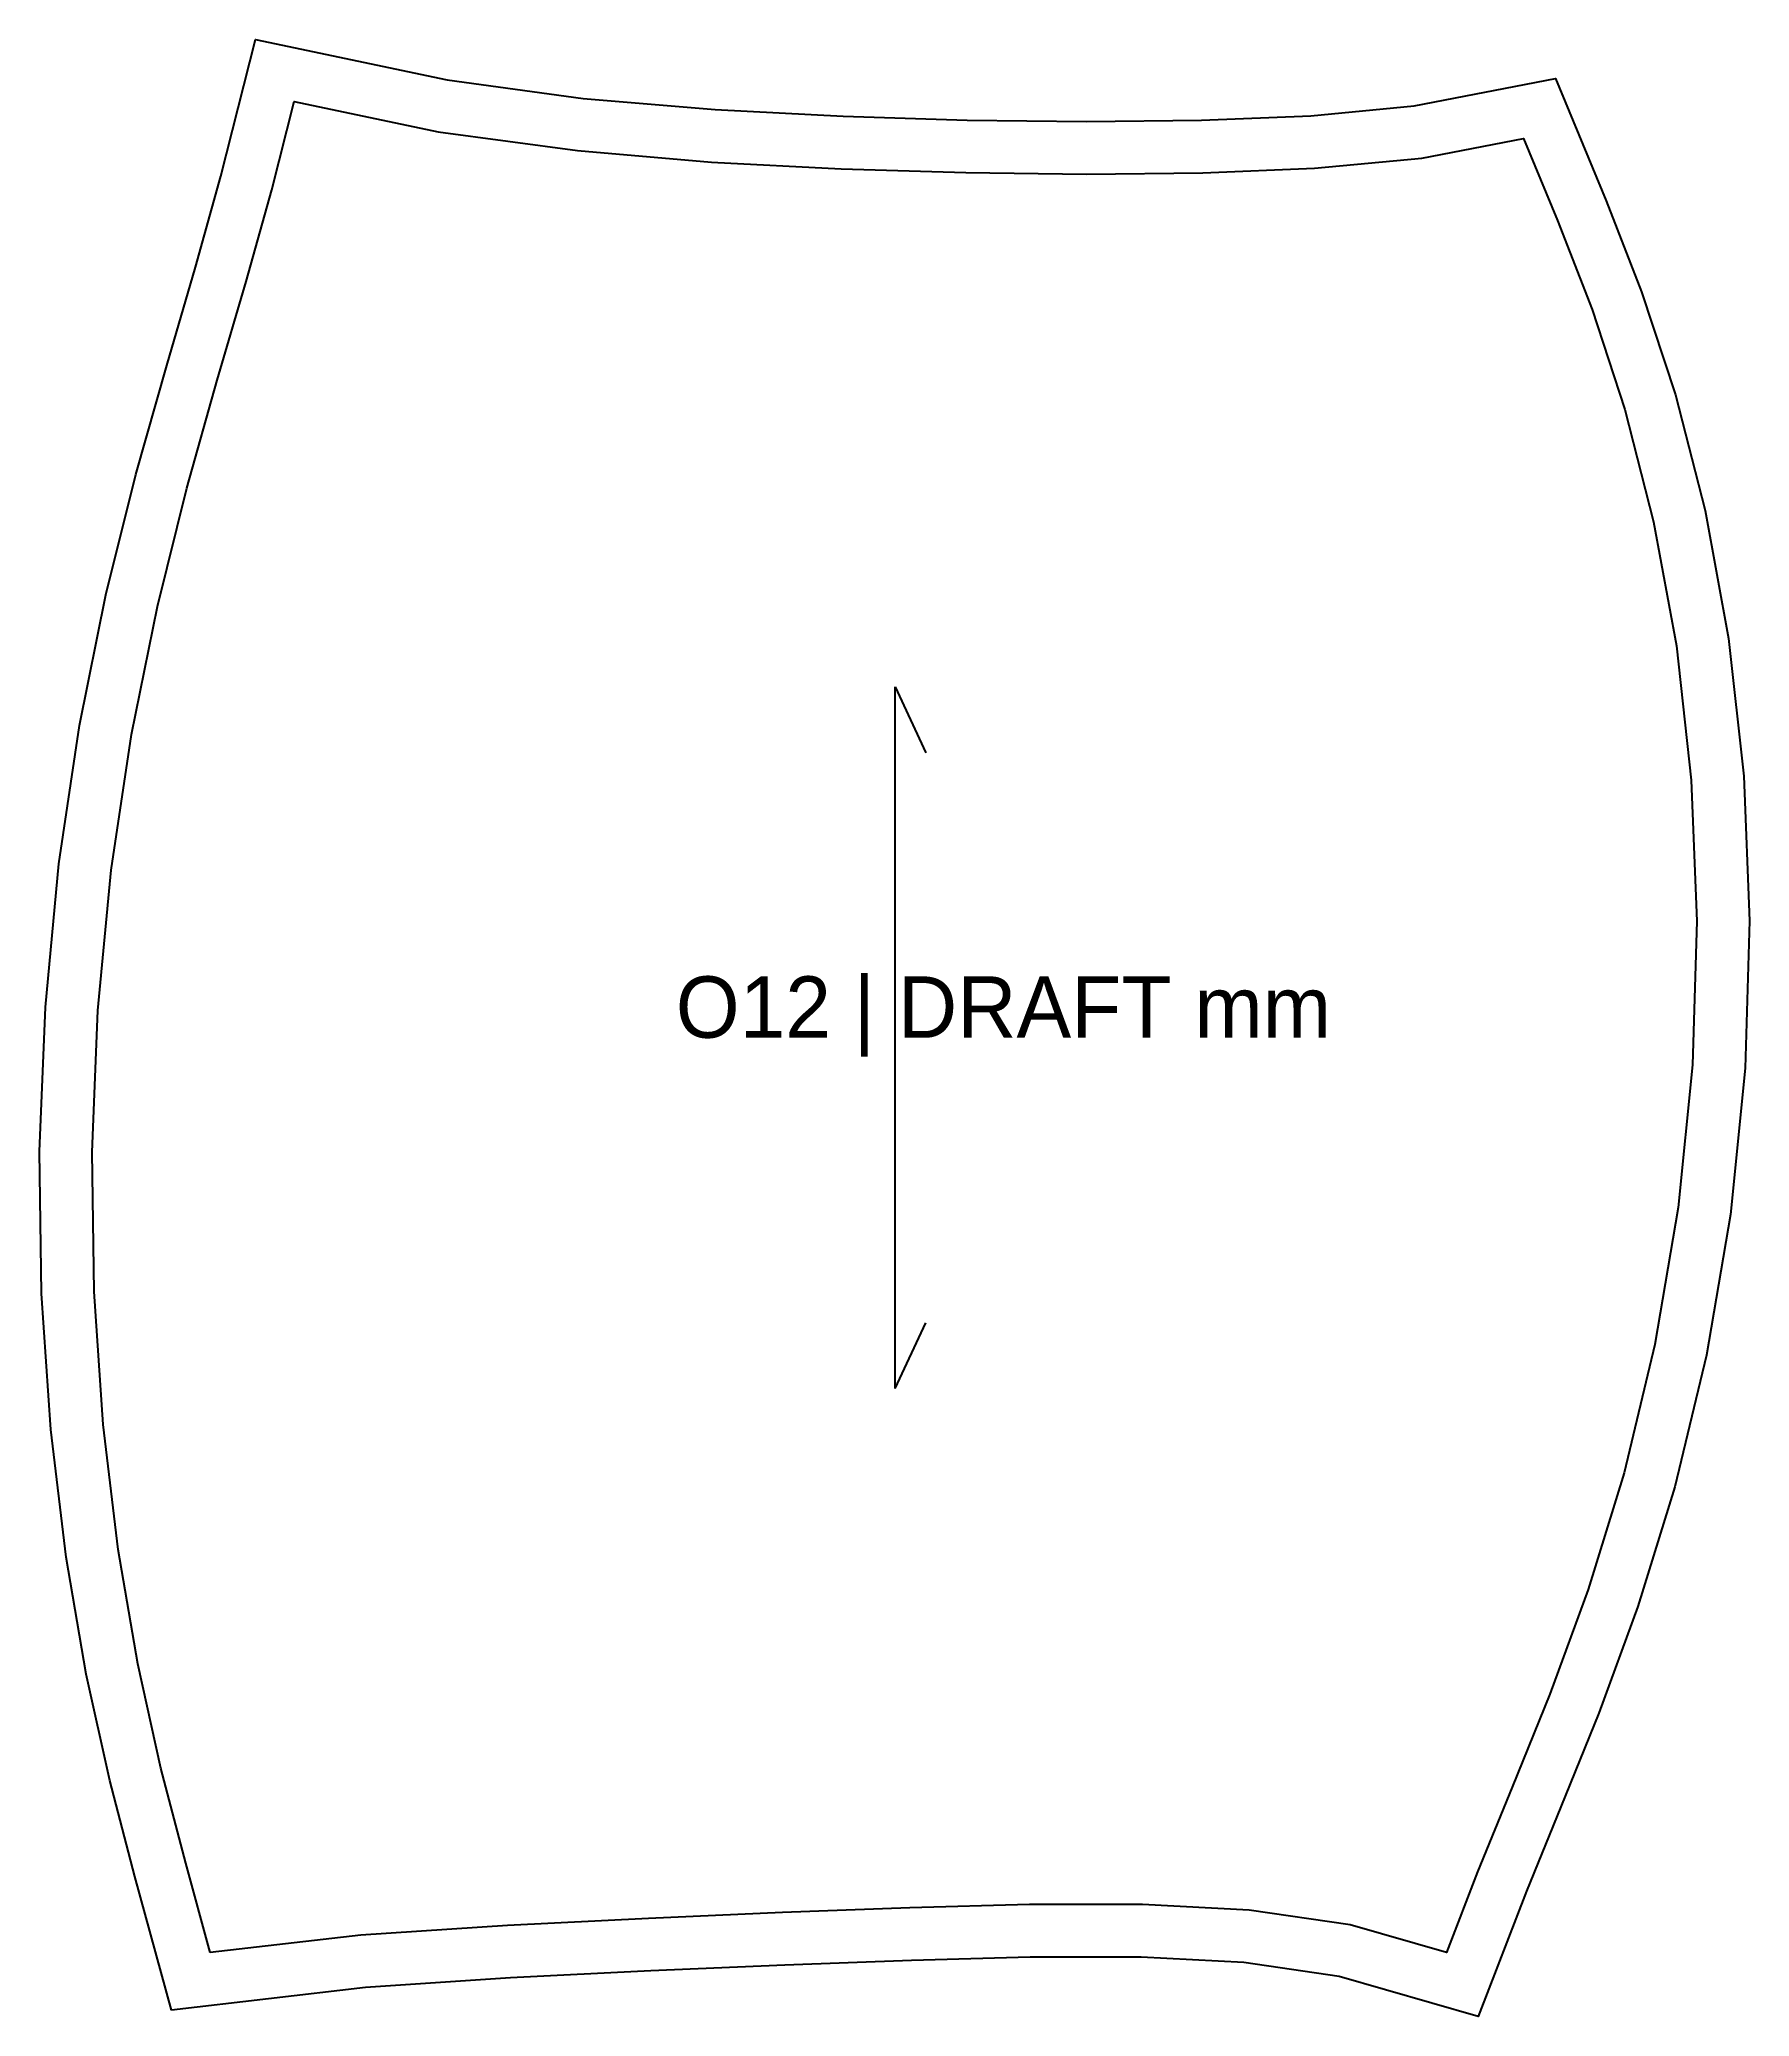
# Model space of a CAD drawing. Header units: millimetres. Extents: x -12 to 378, y -15 to 436.
import ezdxf

# ---------------------------------------------------------------- set-up
doc = ezdxf.new("R2010")
doc.units = ezdxf.units.MM
for name, color, linetype in [('CUT', 7, 'Continuous'), ('GRAIN', 1, 'Continuous'), ('LABEL', 7, 'Continuous'), ('SEW', 3, 'Continuous')]:
    doc.layers.add(name, color=color, linetype=linetype)

msp = doc.modelspace()

# ---------------------------------------------------------------- linework, layer by layer
at = {"layer": 'CUT'}
msp.add_lwpolyline([(18.06, -13.11), (9.75, 17.31), (4.03, 39.27), (-1.34, 63.49), (-5.95, 90.19), (-9.46, 119.27), (-11.56, 150.31), (-12, 182.68), (-10.67, 215.63), (-7.57, 248.3), (-2.86, 279.88), (3.15, 309.65), (9.97, 337.07), (16.99, 361.93), (23.59, 384.39), (29.36, 405.1), (37.26, 436.28), (80.99, 427.1), (111.97, 422.87), (142.07, 420.32), (171.27, 418.79), (199.53, 417.93), (226.78, 417.61), (252.95, 417.86), (277.95, 418.9), (301.5, 421.13), (333.73, 427.37), (345.3, 399.47), (353.36, 378.74), (361.05, 355.28), (367.82, 328.89), (373.16, 299.72), (376.64, 268.28), (377.95, 235.3), (376.94, 201.67), (373.61, 168.34), (368.15, 136.26), (360.93, 106.24), (352.52, 78.93), (343.61, 54.63), (334.94, 33.21), (327.08, 13.99), (316.09, -14.58), (284.39, -5.44), (262.66, -2.29), (239.2, -1.07), (213.92, -1.08), (186.82, -1.8), (157.94, -2.89), (127.39, -4.2), (95.39, -5.78), (62.34, -7.97), (18.06, -13.11)], close=True, dxfattribs=at)
at = {"layer": 'GRAIN'}
for p, q in [((183.1, 128.63), (183.1, 288.63)), ((183.1, 288.63), (190.1, 273.63)), ((183.1, 128.63), (190.1, 143.63))]:
    msp.add_line(p, q, dxfattribs=at)
at = {"layer": 'SEW'}
msp.add_lwpolyline([(26.92, 0), (21.34, 20.4), (15.69, 42.08), (10.44, 65.81), (5.93, 91.94), (2.49, 120.39), (0.44, 150.79), (0, 182.52), (1.3, 214.82), (4.34, 246.85), (8.96, 277.81), (14.86, 307.01), (21.57, 333.99), (28.52, 358.6), (35.13, 381.08), (40.96, 402.01), (46.07, 422.17), (78.94, 415.27), (110.65, 410.94), (141.25, 408.34), (170.78, 406.8), (199.27, 405.94), (226.76, 405.61), (253.26, 405.87), (278.76, 406.92), (303.21, 409.24), (326.4, 413.73), (334.16, 395), (342.06, 374.69), (349.53, 351.92), (356.09, 326.32), (361.28, 297.98), (364.66, 267.38), (365.94, 235.24), (364.96, 202.45), (361.71, 169.95), (356.39, 138.67), (349.35, 109.41), (341.14, 82.77), (332.41, 58.95), (323.83, 37.73), (315.93, 18.42), (308.84, 0), (286.92, 6.32), (263.84, 9.67), (239.51, 10.93), (213.76, 10.92), (186.44, 10.2), (157.46, 9.1), (126.84, 7.78), (94.7, 6.2), (61.25, 3.98)], close=True, dxfattribs=at)

# ---------------------------------------------------------------- texts
at = {"layer": 'LABEL'}
msp.add_text('O12 | DRAFT mm', height=14, dxfattribs=at).set_placement((133.1, 208.63))

doc.saveas('drawing.dxf')
